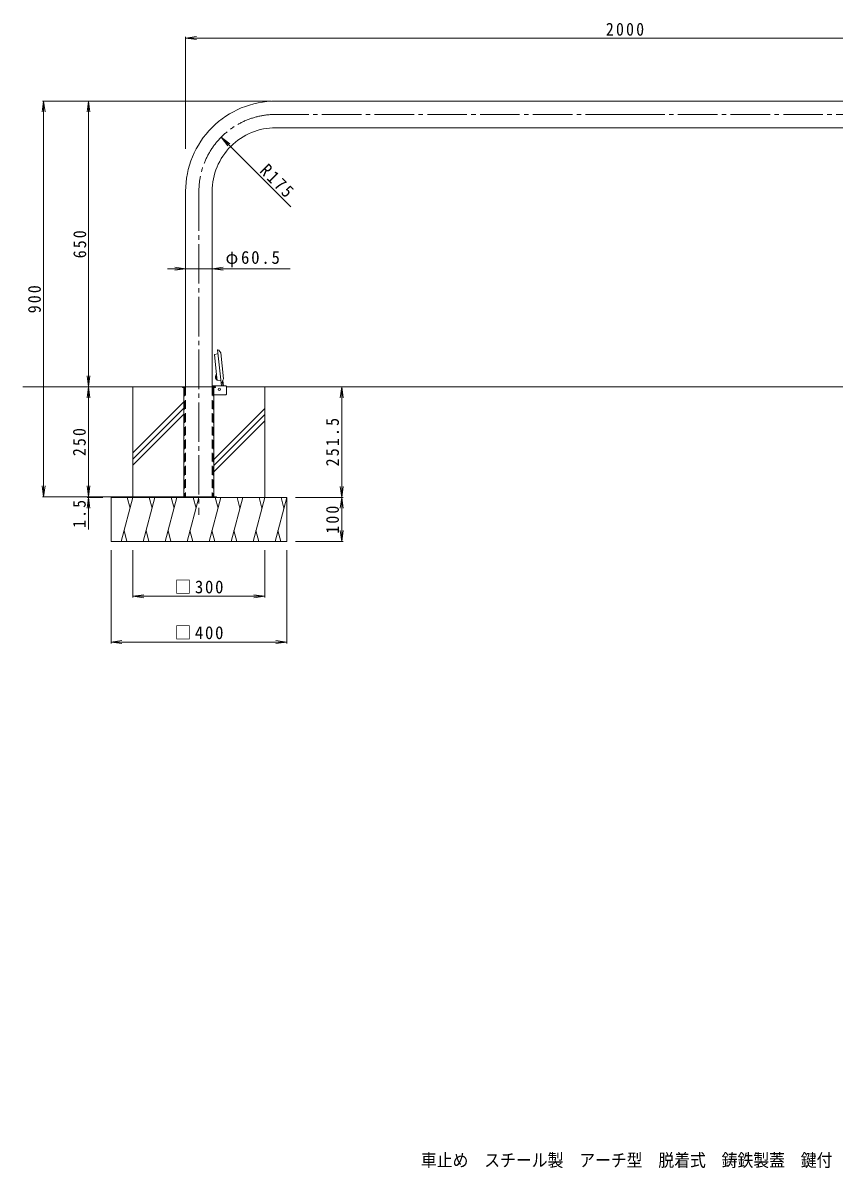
# Model space of a CAD drawing. Units: millimetres, scale not verified. Extents: x -1844 to 1847, y -1365 to 1326.
# Drawn here: x -1844 to 1, y -1365 to 1240 of the extents above; entities that cross this region are included whole.
import ezdxf
from ezdxf.enums import TextEntityAlignment as Align

# ---------------------------------------------------------------- set-up
doc = ezdxf.new("R2010")
doc.units = ezdxf.units.MM
doc.header["$LTSCALE"] = 10
doc.linetypes.add('CHAIN2', pattern=[12, 9, -1, 1, -1])
doc.linetypes.add('DASHED2', pattern=[3, 2, -1])
for name, color, linetype, lineweight in [('C-0_通り芯', 4, 'Continuous', 9), ('C-1_躯体', 7, 'Continuous', 9), ('C-2_仕上', 3, 'Continuous', 9), ('C-3_寸法', 3, 'DASHED2', 9), ('C-4_文字', 7, 'Continuous', 9), ('C-6_間仕切', 2, 'Continuous', 9), ('C-9_記号', 7, 'Continuous', 9), ('C-B_衛生陶器', 2, 'Continuous', 9), ('C-E_見え係り', 6, 'Continuous', 5)]:
    doc.layers.add(name, color=color, linetype=linetype, lineweight=lineweight)
doc.layers.add('F-F_F-Fﾚｲﾔ', color=2, linetype='Continuous')
doc.styles.add('ＭＳ ゴシック', font='')
doc.styles.get('ＭＳ ゴシック').set_extended_font_data('MS Gothic')

msp = doc.modelspace()

# ---------------------------------------------------------------- linework, layer by layer
at = {"layer": 'C-0_通り芯', "color": 7, "linetype": 'CHAIN2'}
for p, q in [((-474.04, 1031.92), (-1268.79, 1031.92)), ((-474.04, 1031.92), (320.71, 1031.92)), ((-1443.79, 856.92), (-1443.79, 121.15))]:
    msp.add_line(p, q, dxfattribs=at)
at = {"layer": 'C-0_通り芯'}
for p, q in [((-1393.41, 420.95), (-1401.34, 496.35)), ((-1401.09, 496.57), (-1398.7, 495.92)), ((-1398.7, 495.92), (-1394.09, 489.57)), ((-1401.24, 487.04), (-1408.23, 485.41)), ((-1387.88, 430.47), (-1394.09, 489.57)), ((-1394.92, 426.89), (-1402.1, 427.04)), ((-1387.88, 430.47), (-1389.06, 427.38)), ((-1481.29, 412.16), (-1481.29, 410.66)), ((-1481.29, 412.16), (-1481.29, 410.66)), ((-1481.29, 412.16), (-1406.29, 412.16)), ((-1477.79, 410.66), (-1481.29, 410.66)), ((-1477.79, 410.66), (-1477.79, 162.16)), ((-1409.79, 410.66), (-1409.79, 162.16)), ((-1406.29, 410.66), (-1409.79, 410.66)), ((-1406.29, 412.16), (-1406.29, 410.66))]:
    msp.add_line(p, q, dxfattribs=at)
at = {"layer": 'C-0_通り芯', "linetype": 'DASHED2'}
for p, q in [((-1476.29, 410.66), (-1476.29, 162.16)), ((-1411.29, 410.66), (-1411.29, 162.16))]:
    msp.add_line(p, q, dxfattribs=at)
at = {"layer": 'C-0_通り芯'}
msp.add_lwpolyline([(-1408.23, 485.41), (-1403.44, 439.82), (-1403.43, 439.77)], dxfattribs=at)
at = {"layer": 'C-0_通り芯', "color": 7, "linetype": 'CHAIN2'}
msp.add_arc((-1268.79, 856.92), 175, 89.99976, 180, dxfattribs=at)
at = {"layer": 'C-0_通り芯'}
for centre, radius, start, end in [((-1401.14, 496.37), 0.2, 74.79398, 186), ((-1401.47, 488.02), 1, 283.12502, 6), ((-1394.94, 425.89), 1, 6, 88.87498), ((-1393.21, 420.98), 0.2, 186, 297.20602)]:
    msp.add_arc(centre, radius, start, end, dxfattribs=at)
at = {"layer": 'C-0_通り芯', "linetype": 'DASHED2'}
for centre, start, end in [((-1477.79, 410.66), 0, 90), ((-1409.79, 410.66), 90, 180)]:
    msp.add_arc(centre, 1.5, start, end, dxfattribs=at)
at = {"layer": 'C-1_躯体', "color": 4}
for p, q in [((-1403.43, 439.77), (-1402.1, 427.04)), ((-1390.97, 422.41), (-1393.12, 420.8)), ((-1389.06, 427.38), (-1390.97, 422.41))]:
    msp.add_line(p, q, dxfattribs=at)
at = {"layer": 'C-1_躯体', "color": 3}
for p, q in [((-1382.54, 414.46), (-1413.54, 414.46)), ((-1382.54, 393.96), (-1409.79, 393.96)), ((-1381.04, 395.46), (-1381.04, 412.96))]:
    msp.add_line(p, q, dxfattribs=at)
at = {"layer": 'C-1_躯体'}
for p, q in [((-1403.79, 162.16), (-1483.79, 162.16)), ((-1483.79, 162.16), (-1483.79, 160.66)), ((-1456.29, 162.16), (-1456.29, 160.66)), ((-1431.29, 162.16), (-1431.29, 160.66)), ((-1403.79, 162.16), (-1403.79, 160.66))]:
    msp.add_line(p, q, dxfattribs=at)
at = {"layer": 'C-1_躯体', "color": 3}
for centre, start, end in [((-1382.54, 412.96), 0, 90), ((-1382.54, 395.46), 270, 0)]:
    msp.add_arc(centre, 1.5, start, end, dxfattribs=at)
at = {"layer": 'C-2_仕上'}
for p, q in [((-474.04, 1062.17), (-1268.79, 1062.17)), ((-474.04, 1062.17), (320.71, 1062.17)), ((-474.04, 1001.67), (-1268.79, 1001.67)), ((-474.04, 1001.67), (320.71, 1001.67)), ((-1474.04, 856.92), (-1474.04, 412.16)), ((-1413.54, 856.92), (-1413.54, 412.16))]:
    msp.add_line(p, q, dxfattribs=at)
for radius, start in [(205.25, 89.99977), (144.75, 89.9998)]:
    msp.add_arc((-1268.79, 856.92), radius, start, 180, dxfattribs=at)
at = {"layer": 'C-3_寸法'}
for p, q in [((-1474.04, 412.16), (-1474.04, 162.16)), ((-1413.54, 412.16), (-1413.54, 162.16))]:
    msp.add_line(p, q, dxfattribs=at)
at = {"layer": 'C-4_文字'}
for p, q in [((-1474.04, 1205.56), (-1449.25, 1208.82)), ((-1474.04, 1208.56), (-1474.04, 953.43)), ((-1474.04, 1205.56), (525.96, 1205.56)), ((-1474.04, 1205.56), (-1449.25, 1202.3)), ((-1797.01, 1062.17), (-1800.27, 1037.38)), ((-1800.01, 1062.17), (-1280.34, 1062.17)), ((-1797.01, 1062.17), (-1797.01, 162.17)), ((-1797.01, 1062.17), (-1793.75, 1037.38)), ((-1694.89, 1062.17), (-1698.15, 1037.38)), ((-1697.89, 1062.17), (-1373, 1062.17)), ((-1694.89, 1062.17), (-1694.89, 412.17)), ((-1694.89, 1062.17), (-1691.63, 1037.38)), ((-1393.15, 980.04), (-1373.32, 964.82)), ((-1236.44, 680.99), (-1515.6, 680.99)), ((-1474.04, 680.99), (-1498.83, 684.25)), ((-1474.04, 680.99), (-1498.83, 677.73)), ((-1413.54, 680.99), (-1388.75, 684.25)), ((-1413.54, 680.99), (-1388.75, 677.73)), ((-1694.89, 412.17), (-1698.15, 436.95)), ((-1694.89, 412.17), (-1691.63, 436.95)), ((-1694.89, 412.17), (-1698.15, 387.38)), ((-1694.89, 412.17), (-1691.63, 387.38)), ((-1694.89, 412.17), (-1694.89, 87.81)), ((-1118.87, 412.16), (-1122.13, 387.37)), ((-1118.87, 412.16), (-1118.87, 160.66)), ((-1118.87, 412.16), (-1115.6, 387.37)), ((-1797.01, 162.17), (-1800.27, 186.95)), ((-1797.01, 162.17), (-1793.75, 186.95)), ((-1694.89, 162.17), (-1698.15, 186.95)), ((-1694.89, 162.17), (-1691.63, 186.95)), ((-1118.87, 160.66), (-1122.13, 185.45)), ((-1118.87, 160.66), (-1115.6, 185.45)), ((-1800.01, 162.17), (-1432.06, 162.17)), ((-1694.89, 160.67), (-1698.15, 135.88)), ((-1697.89, 160.67), (-1662.47, 160.67)), ((-1694.89, 160.67), (-1691.63, 135.88)), ((-1115.87, 160.66), (-1223.79, 160.66)), ((-1118.87, 160.66), (-1122.13, 135.87)), ((-1118.87, 160.66), (-1118.87, 60.66)), ((-1118.87, 160.66), (-1115.6, 135.87)), ((-1118.87, 60.66), (-1122.13, 85.45)), ((-1118.87, 60.66), (-1115.6, 85.45)), ((-1115.87, 60.66), (-1223.79, 60.66)), ((-1643.79, -171.44), (-1643.79, 40.66)), ((-1593.79, -67.33), (-1593.79, 40.66)), ((-1293.79, -67.33), (-1293.79, 40.66)), ((-1243.79, -171.44), (-1243.79, 40.66)), ((-1593.79, -64.33), (-1569, -61.07)), ((-1593.79, -64.33), (-1293.79, -64.33)), ((-1593.79, -64.33), (-1569, -67.59)), ((-1293.79, -64.33), (-1318.58, -61.07)), ((-1293.79, -64.33), (-1318.58, -67.59)), ((-1643.79, -168.44), (-1619, -165.18)), ((-1643.79, -168.44), (-1243.79, -168.44)), ((-1643.79, -168.44), (-1619, -171.71)), ((-1243.79, -168.44), (-1268.58, -165.18)), ((-1243.79, -168.44), (-1268.58, -171.71))]:
    msp.add_line(p, q, dxfattribs=at)
msp.add_lwpolyline([(-1234.51, 821.4), (-1393.15, 980.04), (-1377.93, 960.2)], dxfattribs=at)
at = {"layer": 'C-6_間仕切'}
for p, q in [((-1405.53, 436.78), (-1406.24, 435.9)), ((-1406.24, 435.9), (-1405.05, 436.03)), ((-1405.78, 431.52), (-1406.24, 435.9)), ((-1405.78, 431.52), (-1404.59, 431.65)), ((-1404.91, 430.81), (-1405.78, 431.52)), ((-1405.53, 436.78), (-1405.13, 436.82)), ((-1404.91, 430.81), (-1404.51, 430.85)), ((-1387.9, 414.46), (-1389.22, 426.97))]:
    msp.add_line(p, q, dxfattribs=at)
at = {"layer": 'C-6_間仕切', "color": 6, "lineweight": 5}
for p, q in [((-1844.25, 412.16), (-1481.29, 412.16)), ((-1381.04, 412.16), (432.96, 412.17))]:
    msp.add_line(p, q, dxfattribs=at)
at = {"layer": 'C-9_記号'}
for p, q in [((-1392.73, 414.46), (-1393.41, 420.95)), ((-1389.51, 414.46), (-1390.48, 423.69))]:
    msp.add_line(p, q, dxfattribs=at)
at = {"layer": 'C-B_衛生陶器'}
for p, q in [((-1405.34, 438.81), (-1404.99, 439.6)), ((-1405.34, 438.81), (-1404.3, 428.86)), ((-1404.99, 439.6), (-1403.43, 439.77)), ((-1404.3, 428.86), (-1403.79, 428.16)), ((-1403.79, 428.16), (-1402.23, 428.33))]:
    msp.add_line(p, q, dxfattribs=at)
at = {"layer": 'C-E_見え係り'}
for p, q in [((-1593.79, 160.66), (-1593.79, 412.16)), ((-1293.79, 160.66), (-1293.79, 412.16)), ((-1477.79, 377.97), (-1593.79, 261.97)), ((-1477.79, 363.83), (-1593.79, 247.83)), ((-1477.79, 349.68), (-1593.79, 233.68)), ((-1293.79, 363.09), (-1409.79, 247.09)), ((-1293.79, 348.95), (-1409.79, 232.95)), ((-1293.79, 334.8), (-1409.79, 218.8)), ((-1643.79, 160.66), (-1243.79, 160.66)), ((-1643.79, 60.66), (-1643.79, 160.66)), ((-1593.79, 160.66), (-1620.58, 60.66)), ((-1606.84, 160.66), (-1600.31, 136.31)), ((-1543.79, 160.66), (-1570.58, 60.66)), ((-1556.84, 160.66), (-1550.31, 136.31)), ((-1493.79, 160.66), (-1520.58, 60.66)), ((-1506.84, 160.66), (-1500.31, 136.31)), ((-1443.79, 160.66), (-1470.58, 60.66)), ((-1456.84, 160.66), (-1450.31, 136.31)), ((-1393.79, 160.66), (-1420.58, 60.66)), ((-1406.84, 160.66), (-1400.31, 136.31)), ((-1343.79, 160.66), (-1370.58, 60.66)), ((-1356.84, 160.66), (-1350.31, 136.31)), ((-1293.79, 160.66), (-1320.58, 60.66)), ((-1306.84, 160.66), (-1300.31, 136.31)), ((-1243.79, 160.66), (-1270.58, 60.66)), ((-1256.84, 160.66), (-1250.31, 136.31)), ((-1243.79, 60.66), (-1243.79, 160.66)), ((-1607.54, 60.66), (-1614.06, 85.01)), ((-1557.54, 60.66), (-1564.06, 85.01)), ((-1507.54, 60.66), (-1514.06, 85.01)), ((-1457.54, 60.66), (-1464.06, 85.01)), ((-1407.54, 60.66), (-1414.06, 85.01)), ((-1357.54, 60.66), (-1364.06, 85.01)), ((-1307.54, 60.66), (-1314.06, 85.01)), ((-1257.54, 60.66), (-1264.06, 85.01)), ((-1643.79, 60.66), (-1243.79, 60.66))]:
    msp.add_line(p, q, dxfattribs=at)
at = {"layer": 'C-E_見え係り', "color": 4, "lineweight": 9}
msp.add_circle((-1397.44, 406.66), 2.5, dxfattribs=at)

# ---------------------------------------------------------------- texts
at = {"layer": 'C-4_文字', "color": 2, "char_height": 29.33, "attachment_point": 7, "style": 'ＭＳ ゴシック'}
for s, insert in [('\\T1.28;\\W0.9;2000', (-517.79, 1210.56)), ('\\T1.22;\\W0.95;φ60.5', (-1383.08, 683.99)), ('\\T1.21;\\W0.95;□300', (-1498.79, -58.33)), ('\\T1.21;\\W0.95;□400', (-1498.79, -162.44))]:
    msp.add_mtext(s, dxfattribs=dict(at, insert=insert))
for s, insert, rotation in [('\\T1.28;\\W0.9;R175', (-1307.63, 901.37), 315), ('\\T1.27;\\W0.9;650', (-1699.89, 704.67), 90), ('\\T1.27;\\W0.9;900', (-1803.01, 579.67), 90), ('\\T1.28;\\W0.9;251.5', (-1124.87, 231.41), 90), ('\\T1.27;\\W0.9;250', (-1700.89, 254.67), 90), ('\\T1.27;\\W0.9;1.5', (-1700.89, 91.31), 90), ('\\T1.27;\\W0.9;100', (-1124.87, 78.16), 90)]:
    msp.add_mtext(s, dxfattribs=dict(at, insert=insert, rotation=rotation))
at = {"layer": 'F-F_F-Fﾚｲﾔ', "style": 'ＭＳ ゴシック', "width": 0.9}
msp.add_text('車止め\u3000スチール製\u3000アーチ型\u3000脱着式\u3000鋳鉄製蓋\u3000鍵付\u3000ＹＢ６Ｌ２０－ＨＤＬ', height=29.33, dxfattribs=at).set_placement((-938.52, -1370.49), align=Align.BOTTOM_LEFT)

doc.saveas('drawing.dxf')
